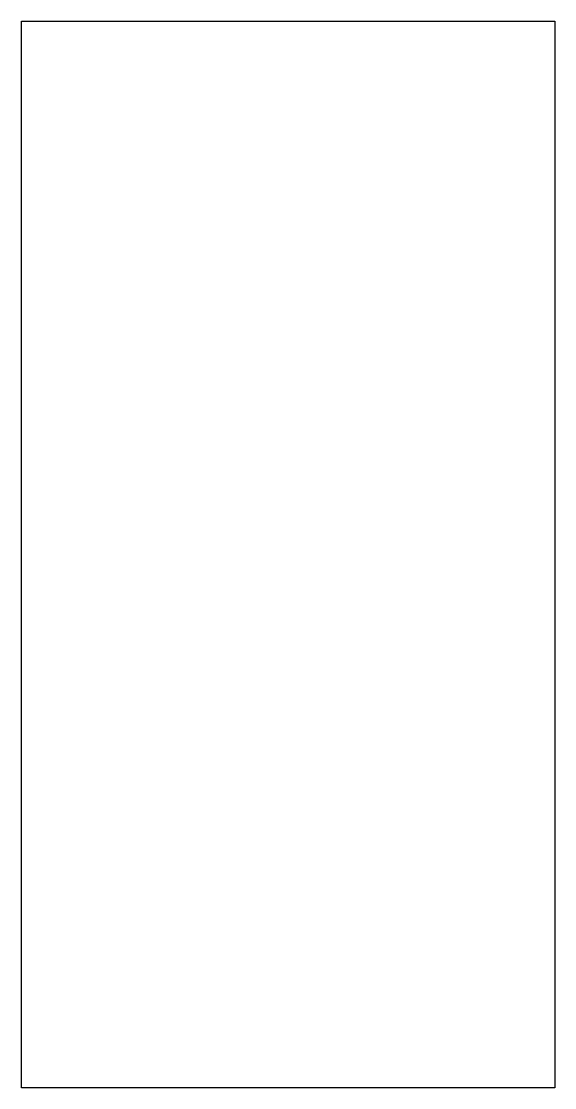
# Model space of a CAD drawing. Extents: x 0 to 0.61, y 0 to 1.22.
import ezdxf

# ---------------------------------------------------------------- set-up
doc = ezdxf.new("R2010")
doc.units = 0
doc.header["$LTSCALE"] = 2
doc.layers.get('0').update_dxf_attribs({"linetype": 'CONTINUOUS'})

msp = doc.modelspace()

# ---------------------------------------------------------------- linework, layer by layer
at = {"color": 0, "linetype": 'BYBLOCK'}
msp.add_lwpolyline([(0, 0), (0, 1.2192), (0.6096, 1.2192), (0.6096, 0)], close=True, dxfattribs=at)

doc.saveas('drawing.dxf')
